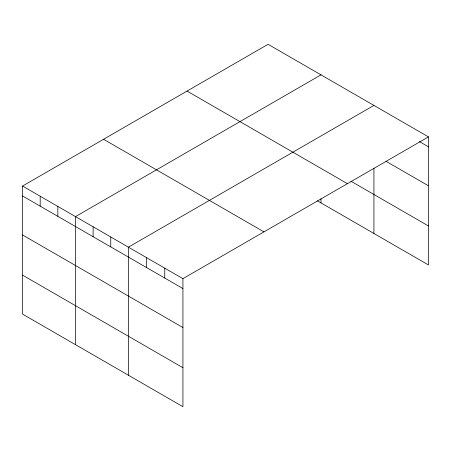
<?xml version="1.0" encoding="UTF-8"?>
<svg xmlns="http://www.w3.org/2000/svg" width="451" height="451" viewBox="0 0 451 451"><rect width="100%" height="100%" fill="white"/><g stroke="black" fill="none" stroke-linecap="round" stroke-linejoin="round"><path stroke-width="0.68" d="M22.55 186.049L182.926 278.645L182.926 406.701L22.55 314.105L22.55 186.049L268.074 44.299L428.45 136.895L428.45 264.951L317.346 200.802M320.999 74.855L75.475 216.61L75.475 344.66M373.924 105.41L128.4 247.165L128.4 375.221M182.926 278.645L428.45 136.895M419.362 141.563L428.45 146.812M386.039 161.311L428.45 185.795M350.805 181.133L428.45 225.962M187.052 91.079L347.428 183.67M103.572 139.274L263.948 231.865M22.55 195.965L182.926 288.561M22.55 234.954L182.926 327.544M22.55 275.121L182.926 367.712M373.924 168.167L373.924 233.466M320.999 198.733L320.999 202.911M164.75 268.148L164.75 278.07M146.575 257.656L146.575 267.573M110.76 236.978L110.76 246.894M93.115 226.791L93.115 236.707M57.835 206.423L57.835 216.339M40.19 196.236L40.19 206.152"/></g></svg>
